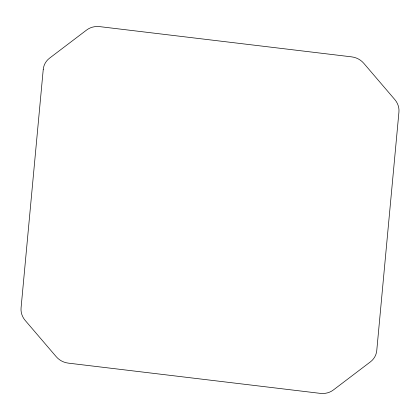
<?xml version="1.0" encoding="UTF-8"?>
<svg xmlns="http://www.w3.org/2000/svg" width="420" height="420" viewBox="0 0 420 420"><rect width="100%" height="100%" fill="white"/><g stroke="black" fill="none" stroke-linecap="round" stroke-linejoin="round"><path stroke-width="0.63" d="M43.239 69.436L21.068 307.881A17.96 16.847 18.4 0 0 25.168 320.402L56.217 356.695A17.96 16.847 18.4 0 0 68.334 363.132L320.371 393.377A17.96 16.847 18.4 0 0 333.406 389.954L370.445 361.835A17.96 16.847 18.4 0 0 376.761 350.564L398.932 112.119A17.96 16.847 18.4 0 0 394.832 99.598L363.783 63.305A17.96 16.847 18.4 0 0 351.666 56.868L99.629 26.623A17.96 16.847 18.4 0 0 86.594 30.046L49.555 58.165A17.96 16.847 18.4 0 0 43.239 69.436"/></g></svg>
